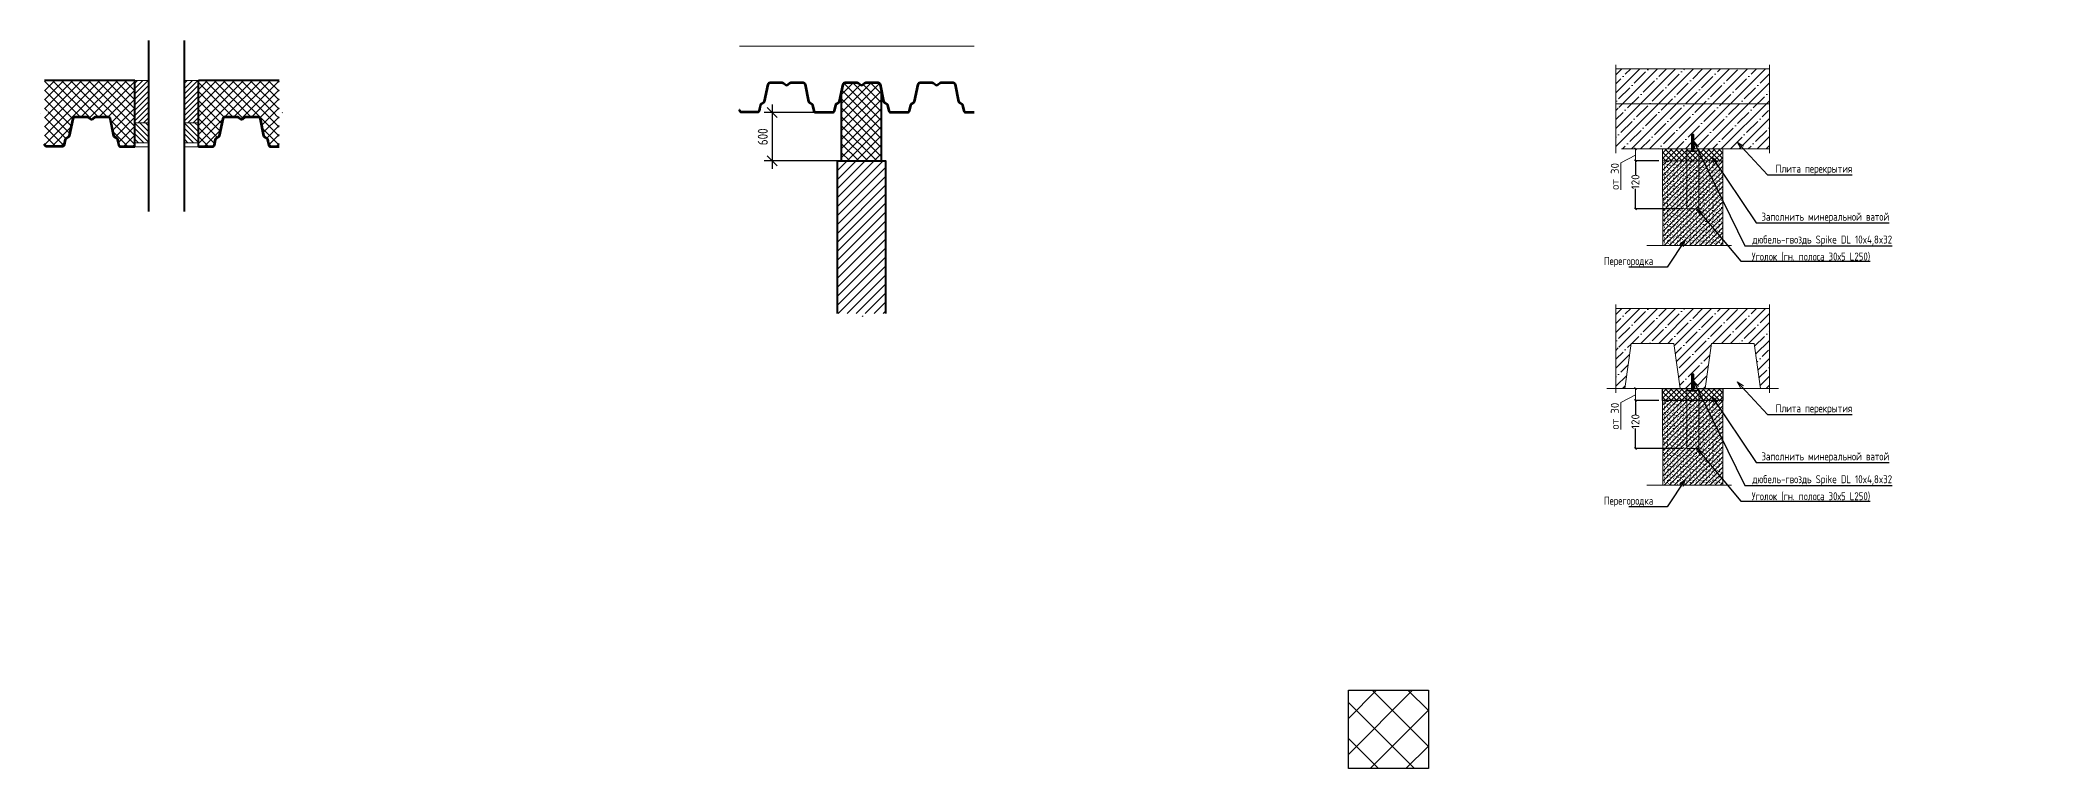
# Model space of a CAD drawing. Header units: millimetres. Extents: x -3689 to 3021565, y -698052 to -604547.
# Drawn here: x 2690923 to 2695966, y -658619 to -656799 of the extents above; entities that cross this region are included whole.
import ezdxf

# ---------------------------------------------------------------- set-up
doc = ezdxf.new("R2010")
doc.units = ezdxf.units.MM
doc.set_wipeout_variables(frame=1)
doc.header["$PDMODE"] = 35
doc.linetypes.add('Wipeout_Contour', pattern=[1000, 0, -1000])
doc.layers.get('0').update_dxf_attribs({"lineweight": 0})
doc.layers.get('Defpoints').update_dxf_attribs({"color": 4})
for name, color, linetype in [('_1-1_ Внутренние стены', 7, 'Continuous'), ('_1-1_ наружные стены - цоколь', 7, 'Continuous'), ('_2_ покрытия полов _ чистый пол.отделка', 7, 'Continuous'), ('_4-0_ Размеры Р', 7, 'Continuous'), ('_4-1_ Выноски на планах АР Р', 7, 'Continuous'), ('Штриховка', 54, 'Continuous')]:
    doc.layers.add(name, color=color, linetype=linetype)
doc.layers.add('ВК-текст К1', color=7, linetype='Continuous', lineweight=25)
doc.styles.add('ГОСТ 2.304', font='CS_Gost2304.shx')
doc.styles.add('стиль1', font='isocpeur.ttf')
doc.linetypes.add('линия разрыва короткая', pattern='A,0,[1,РЎРЎРў СЃРѕ СЃС‚РѕР»РѕРІРѕР№ PDF 10.10.20231.Shx,S=7.936508,R=0,X=0,Y=0],-1000,0', length=1000)
doc.dimstyles.new('СГЕНЕРИР_СТИЛЬ__20', dxfattribs={"dimtxt": 20, "dimasz": 4.75, "dimexe": 0.18, "dimexo": 10, "dimgap": 0.09, "dimtad": 1, "dimdec": 0, "dimzin": 0, "dimdsep": 46, "dimtxsty": 'стиль1', "dimblk": 'ARROWHEAD_6', "dimblk1": 'ARROWHEAD_6', "dimblk2": 'ARROWHEAD_6', "dimcen": 0.09, "dimclrd": 7, "dimclre": 7, "dimclrt": 7, "dimazin": 0, "dimtfac": 1, "dimtdec": 4, "dimtmove": 0, "dimatfit": 3, "dimfxl": 1, "dimtolj": 1, "dimtzin": 0, "dimarcsym": 0})
doc.dimstyles.new('СГЕНЕРИР_СТИЛЬ__21', dxfattribs={"dimtxt": 0.18, "dimasz": 18.24, "dimexe": 0.18, "dimexo": 0.0625, "dimgap": 0.09, "dimtad": 0, "dimtih": 1, "dimtoh": 1, "dimdec": 4, "dimzin": 0, "dimdsep": 46, "dimtxsty": 'стиль1', "dimcen": 0.09, "dimadec": 0, "dimazin": 0, "dimtfac": 1, "dimtdec": 4, "dimtmove": 0, "dimatfit": 3, "dimldrblk": 'ARROWHEAD_3', "dimfxl": 1, "dimtolj": 1, "dimtzin": 0, "dimarcsym": 0})
doc.dimstyles.new('СПДС', dxfattribs={"dimscale": 100, "dimtxt": 2.5, "dimasz": 2.5, "dimexe": 2, "dimexo": 0.625, "dimgap": 1, "dimtad": 1, "dimdec": 0, "dimtxsty": 'ГОСТ 2.304', "dimblk": 'OBLIQUE', "dimblk1": 'OBLIQUE', "dimblk2": 'OBLIQUE', "dimcen": 2.5, "dimdle": 2, "dimadec": 0, "dimazin": 2, "dimtfac": 0.75, "dimtdec": 4, "dimtmove": 1, "dimatfit": 3, "dimfxl": 1, "dimtfill": 1, "dimtolj": 1, "dimarcsym": 1})

# ---------------------------------------------------------------- blocks, each defined once
blk = doc.blocks.new('ARROWHEAD_6')
at = {"color": 0, "linetype": 'Continuous', "lineweight": 0}
for p, q in [((0, 0), (-1, 0)), ((-0.5, -0.5), (0.5, 0.5))]:
    blk.add_line(p, q, dxfattribs=at)
blk = doc.blocks.new('*D489')
at = {"layer": '_4-0_ Размеры Р', "color": 7, "linetype": 'Continuous', "lineweight": -2, "transparency": 16777216}
for p, q in [((2694968.8, -657099.8), (2694910.1, -657099.8)), ((2694910.3, -657104.6), (2694910.3, -657135.1)), ((2694910.3, -657215.1), (2694910.3, -657169.3)), ((2695028.8, -657219.8), (2694910.1, -657219.8))]:
    blk.add_line(p, q, dxfattribs=at)
at = {"layer": 'Defpoints', "color": 0, "linetype": 'Continuous', "transparency": 16777216}
for p in [(2694910.3, -657099.8), (2694978.8, -657099.8), (2695038.8, -657219.8)]:
    blk.add_point(p, dxfattribs=at)
at = {"layer": '_4-0_ Размеры Р', "color": 7, "linetype": 'Continuous', "lineweight": -2, "transparency": 16777216, "xscale": 4.750000000000001, "yscale": 4.750000000000001, "zscale": 4.750000000000001}
for p, rotation in [((2694910.3, -657099.8), 90), ((2694910.3, -657219.8), 270)]:
    blk.add_blockref('ARROWHEAD_6', p, dxfattribs=dict(at, rotation=rotation))
at = {"layer": '_4-0_ Размеры Р', "color": 7, "linetype": 'Continuous', "lineweight": 0, "transparency": 16777216, "insert": (2694910.3, -657152.2), "char_height": 20, "attachment_point": 5, "rotation": 90, "style": 'стиль1'}
blk.add_mtext('\\A1;120', dxfattribs=at)
blk = doc.blocks.new('ARROWHEAD_3')
at = {"color": 0, "linetype": 'Continuous', "lineweight": 0}
blk.add_line((0, 0), (-1, 0), dxfattribs=at)
at = {"color": 0, "linetype": 'Continuous', "lineweight": 0, "flags": 128}
blk.add_lwpolyline([(-1, 0.2679), (0, 0), (-1, -0.2679)], dxfattribs=at)
blk = doc.blocks.new('*D510')
at = {"layer": '_4-0_ Размеры Р', "color": 7, "linetype": 'Continuous', "lineweight": -2, "transparency": 16777216}
for p, q in [((2694968.8, -657698.8), (2694910.1, -657698.8)), ((2694910.3, -657703.6), (2694910.3, -657734)), ((2694910.3, -657814.1), (2694910.3, -657768.2)), ((2695028.8, -657818.8), (2694910.1, -657818.8))]:
    blk.add_line(p, q, dxfattribs=at)
at = {"layer": 'Defpoints', "color": 0, "linetype": 'Continuous', "transparency": 16777216}
for p in [(2694910.3, -657698.8), (2694978.8, -657698.8), (2695038.8, -657818.8)]:
    blk.add_point(p, dxfattribs=at)
at = {"layer": '_4-0_ Размеры Р', "color": 7, "linetype": 'Continuous', "lineweight": -2, "transparency": 16777216, "xscale": 4.750000000000001, "yscale": 4.750000000000001, "zscale": 4.750000000000001}
for p, rotation in [((2694910.3, -657698.8), 90), ((2694910.3, -657818.8), 270)]:
    blk.add_blockref('ARROWHEAD_6', p, dxfattribs=dict(at, rotation=rotation))
at = {"layer": '_4-0_ Размеры Р', "color": 7, "linetype": 'Continuous', "lineweight": 0, "transparency": 16777216, "insert": (2694910.3, -657751.1), "char_height": 20, "attachment_point": 5, "rotation": 90, "style": 'стиль1'}
blk.add_mtext('\\A1;120', dxfattribs=at)
blk = doc.blocks.new('_Oblique')
at = {"color": 0, "linetype": 'ByBlock', "lineweight": -2}
blk.add_line((-0.5, -0.5), (0.5, 0.5), dxfattribs=at)
blk = doc.blocks.new('*D511')
at = {"color": 0, "lineweight": -2, "ltscale": 10, "transparency": 16777216}
for p, q in [((2692875.9, -656979.2), (2692732.2, -656979.2)), ((2692752.2, -656959.2), (2692752.2, -657120)), ((2692919.6, -657100), (2692732.2, -657100))]:
    blk.add_line(p, q, dxfattribs=at)
at = {"layer": 'Defpoints', "color": 0, "ltscale": 10, "transparency": 16777216}
for p in [(2692882.1, -656979.2), (2692752.2, -657100), (2692925.9, -657100)]:
    blk.add_point(p, dxfattribs=at)
at = {"color": 0, "lineweight": -2, "ltscale": 10, "transparency": 16777216, "xscale": 25, "yscale": 25, "zscale": 25}
for p, rotation in [((2692752.2, -656979.2), 90), ((2692752.2, -657100), 270)]:
    blk.add_blockref('_Oblique', p, dxfattribs=dict(at, rotation=rotation))
at = {"color": 0, "ltscale": 10, "transparency": 16777216, "insert": (2692728.9, -657039.6), "char_height": 25, "attachment_point": 5, "rotation": 90, "style": 'ГОСТ 2.304', "bg_fill": 3, "box_fill_scale": 1.1, "bg_fill_color": 256, "bg_fill_true_color": 13158600, "bg_fill_transparency": 0}
blk.add_mtext('\\A1;600', dxfattribs=at)
blk = doc.blocks.new('*U672')
at = {"ltscale": 5}
h = blk.add_hatch(dxfattribs=at)
h.set_pattern_fill('ANSI37', color=256, scale=2)
h.set_pattern_definition([(45, (-80.378, 0), (-4.49013, 4.49013), []), (135, (-80.378, 0), (-4.49013, -4.49013), [])])
h.paths.add_polyline_path([(0, 0), (0, 20), (19.62, 20), (19.62, 0)])
blk.add_lwpolyline([(0, 0), (0, 20), (19.62, 20), (19.62, 0)], close=True, dxfattribs=at)

msp = doc.modelspace()

# ---------------------------------------------------------------- hatches: boundary and pattern name
at = {"ltscale": 75}
h = msp.add_hatch(dxfattribs=at)
h.set_pattern_fill('ANSI35', color=256, scale=5)
edge = h.paths.add_edge_path()
edge.add_line((2695245.5039, -656869.8498), (2694861.3761, -656869.8498))
edge.add_line((2694861.3761, -656869.8498), (2694861.3761, -656964.8498))
edge.add_line((2694861.3761, -656964.8498), (2694871.3761, -656967.3498))
edge.add_line((2694871.3761, -656967.3498), (2694861.3761, -656969.8498))
edge.add_line((2694861.3761, -656969.8498), (2694861.3761, -657069.8498))
edge.add_line((2694861.3761, -657069.8498), (2694884.1966, -657069.8498))
edge.add_line((2694884.1966, -657069.8498), (2694899.6973, -657069.8498))
edge.add_line((2694899.6973, -657069.8498), (2695006.482, -657069.8498))
edge.add_line((2695006.482, -657069.8498), (2695021.9826, -657069.8498))
edge.add_line((2695021.9826, -657069.8498), (2695050.9143, -657069.8498))
edge.add_line((2695050.9143, -657069.8498), (2695050.9143, -657054.5514))
edge.add_arc((2695059.9817, -657051.8714), 9.4552, 163.5339525, 196.4660475, ccw=False)
edge.add_line((2695050.9143, -657049.1914), (2695050.9143, -657034.8498))
edge.add_line((2695050.9143, -657034.8498), (2695053.8143, -657031.9498))
edge.add_line((2695053.8143, -657031.9498), (2695056.7143, -657034.8498))
edge.add_line((2695056.7143, -657034.8498), (2695056.7143, -657069.8498))
edge.add_line((2695056.7143, -657069.8498), (2695084.8974, -657069.8498))
edge.add_line((2695084.8974, -657069.8498), (2695100.3981, -657069.8498))
edge.add_line((2695100.3981, -657069.8498), (2695207.1827, -657069.8498))
edge.add_line((2695207.1827, -657069.8498), (2695222.6834, -657069.8498))
edge.add_line((2695222.6834, -657069.8498), (2695245.5039, -657069.8498))
edge.add_line((2695245.5039, -657069.8498), (2695245.5039, -656974.8498))
edge.add_line((2695245.5039, -656974.8498), (2695235.5039, -656972.3498))
edge.add_line((2695235.5039, -656972.3498), (2695245.5039, -656969.8498))
edge.add_line((2695245.5039, -656969.8498), (2695245.5039, -656869.8498))
h = msp.add_hatch(dxfattribs=at)
h.set_pattern_fill('ANSI37', color=256, scale=5)
h.set_pattern_definition([(45, (-650.827, -85.606), (-11.22532015, 11.22532015), []), (135, (-650.827, -85.606), (-11.22532015, -11.22532015), [])])
edge = h.paths.add_edge_path()
edge.add_line((2691317.8981, -656898.6833), (2691317.8981, -657064.0102))
edge.add_line((2691317.8981, -657064.0102), (2691352.556, -657064.0102))
edge.add_arc((2691352.556, -657059.1102), 4.9, 270, 348.2531161)
edge.add_line((2691357.3534, -657060.1078), (2691360.3645, -657046.1185))
edge.add_arc((2691364.966, -657047.0753), 4.7, 122.8042004, 168.2531736, ccw=False)
edge.add_line((2691362.4197, -657043.1249), (2691368.3319, -657039.4376))
edge.add_arc((2691366.219, -657036.1596), 3.9, 302.8042055, 348.2531658)
edge.add_line((2691370.0373, -657036.9536), (2691378.9987, -656994.3498))
edge.add_arc((2691384.5793, -656995.5102), 5.7, 90.0000654, 168.2531848, ccw=False)
edge.add_line((2691384.5793, -656989.8102), (2691415.2393, -656989.8102))
edge.add_arc((2691415.2394, -656994.5102), 4.7, 51.488377, 90.0000654, ccw=False)
edge.add_line((2691418.1659, -656990.8325), (2691423.452, -656995.1401))
edge.add_arc((2691425.9426, -656992.0102), 4, 231.4883907, 309.8414716)
edge.add_line((2691428.5053, -656995.0815), (2691433.6348, -656990.9014))
edge.add_arc((2691436.6459, -656994.5102), 4.7, 90.0000019, 129.8414694, ccw=False)
edge.add_line((2691436.6459, -656989.8102), (2691467.306, -656989.8102))
edge.add_arc((2691467.306, -656995.5102), 5.7, 12.0107628, 90.0000019, ccw=False)
edge.add_line((2691472.8812, -656994.324), (2691481.8517, -657036.9711))
edge.add_arc((2691485.6663, -657036.1596), 3.9, 192.010161, 238.9033898)
edge.add_line((2691483.652, -657039.4991), (2691489.3467, -657043.0507))
edge.add_arc((2691486.9192, -657047.0753), 4.7, 12.5477416, 58.9033694, ccw=False)
edge.add_line((2691491.507, -657046.0542), (2691494.5463, -657060.1747))
edge.add_arc((2691499.3293, -657059.1102), 4.9, 192.5476789, 270)
edge.add_line((2691499.3293, -657064.0102), (2691519.6926, -657064.0102))
edge.add_line((2691519.6926, -657064.0102), (2691519.6926, -656986.7467))
edge.add_line((2691519.6926, -656986.7467), (2691509.6926, -656984.2467))
edge.add_line((2691509.6926, -656984.2467), (2691529.6926, -656979.2467))
edge.add_line((2691529.6926, -656979.2467), (2691519.6926, -656976.7467))
edge.add_line((2691519.6926, -656976.7467), (2691519.6926, -656898.6833))
edge.add_line((2691519.6926, -656898.6833), (2691317.8981, -656898.6833))
edge = h.paths.add_edge_path()
edge.add_line((2691158.9872, -657064.0102), (2691158.9872, -656898.6833))
edge.add_line((2691158.9872, -656898.6833), (2690932.945, -656898.6833))
edge.add_line((2690932.945, -656898.6833), (2690932.945, -656973.2467))
edge.add_line((2690932.945, -656973.2467), (2690942.945, -656975.7467))
edge.add_line((2690942.945, -656975.7467), (2690922.945, -656980.7467))
edge.add_line((2690922.945, -656980.7467), (2690932.945, -656983.2467))
edge.add_line((2690932.945, -656983.2467), (2690932.945, -657057.8102))
edge.add_line((2690932.945, -657057.8102), (2690933.7622, -657057.8102))
edge.add_line((2690933.7622, -657057.8102), (2690934.032, -657059.1078))
edge.add_arc((2690938.8294, -657058.1102), 4.9, 191.7468739, 270)
edge.add_line((2690938.8294, -657063.0102), (2690977.7639, -657063.0102))
edge.add_arc((2690977.7639, -657058.1102), 4.9, 270, 348.2531161)
edge.add_line((2690982.5613, -657059.1078), (2690985.3645, -657046.1185))
edge.add_arc((2690989.9661, -657047.0753), 4.7, 122.8041082, 168.2530462, ccw=False)
edge.add_line((2690987.4197, -657043.1248), (2690993.3319, -657039.4376))
edge.add_arc((2690991.219, -657036.1596), 3.9, 302.8042057, 348.2531688)
edge.add_line((2690995.0373, -657036.9536), (2691003.9987, -656994.3497))
edge.add_line((2691003.9987, -656994.3497), (2691004.7819, -656994.5126))
edge.add_arc((2691009.5793, -656995.5102), 4.9, 89.9999981, 168.253116, ccw=False)
edge.add_line((2691009.5793, -656990.6102), (2691040.2393, -656990.6102))
edge.add_arc((2691040.2393, -656994.6102), 4, 51.4883087, 89.9999981, ccw=False)
edge.add_line((2691042.73, -656991.4802), (2691048.0161, -656995.7878))
edge.add_arc((2691050.9426, -656992.1102), 4.7, 231.4883157, 309.8414091)
edge.add_line((2691053.9538, -656995.7189), (2691059.0833, -656991.5389))
edge.add_line((2691059.0833, -656991.5389), (2691058.6348, -656990.9014))
edge.add_arc((2691061.6459, -656994.5102), 4.7, 89.9999346, 129.8413903, ccw=False)
edge.add_line((2691061.6459, -656989.8102), (2691092.306, -656989.8102))
edge.add_arc((2691092.306, -656995.5102), 5.7, 12.0101923, 89.9999346, ccw=False)
edge.add_line((2691097.8812, -656994.3241), (2691106.8517, -657036.9711))
edge.add_arc((2691110.6663, -657036.1596), 3.9, 192.0101763, 238.9033747)
edge.add_line((2691108.652, -657039.4991), (2691114.3467, -657043.0507))
edge.add_arc((2691111.9192, -657047.0753), 4.7, 12.54773, 58.9033819, ccw=False)
edge.add_line((2691116.507, -657046.0542), (2691119.5463, -657060.1747))
edge.add_arc((2691124.3293, -657059.1102), 4.9, 192.5476849, 270)
edge.add_line((2691124.3293, -657064.0102), (2691158.9872, -657064.0102))
h = msp.add_hatch(dxfattribs=at)
h.set_pattern_fill('ANSI31', color=256, scale=3)
h.set_pattern_definition([(45, (-650.8275, -85.606), (-6.73519209, 6.73519209), [])])
h.paths.add_polyline_path([(2691193.9872, -656898.6833), (2691158.9872, -656898.6833), (2691158.9872, -657004.8102), (2691193.9872, -657004.8102)])
h = msp.add_hatch(dxfattribs=at)
h.set_pattern_fill('ANSI31', color=256, scale=3)
h.set_pattern_definition([(45, (-526.917, -85.606), (-6.73519209, 6.73519209), [])])
h.paths.add_polyline_path([(2691317.8981, -656898.6833), (2691282.8981, -656898.6833), (2691282.8981, -657004.8102), (2691317.8981, -657004.8102)])
h = msp.add_hatch(dxfattribs=at)
h.set_pattern_fill('ANSI37', color=256, scale=5)
edge = h.paths.add_edge_path()
edge.add_line((2692925.8968, -656927.1589), (2692925.8968, -657099.9784))
edge.add_line((2692925.8968, -657099.9784), (2693025.8968, -657099.9784))
edge.add_line((2693025.8968, -657099.9784), (2693025.8968, -656927.1589))
edge.add_line((2693025.8968, -656927.1589), (2693022.0529, -656908.8842))
edge.add_arc((2693017.2602, -656909.9038), 4.9, 12.0108118, 90.0000019)
edge.add_line((2693017.2602, -656905.0039), (2692986.6001, -656905.0039))
edge.add_arc((2692986.6001, -656909.0038), 4, 90.0000019, 129.8414597)
edge.add_line((2692984.0375, -656905.9326), (2692978.908, -656910.1126))
edge.add_arc((2692975.8968, -656906.5039), 4.7, 231.4883962, 309.8414664, ccw=False)
edge.add_line((2692972.9703, -656910.1815), (2692967.6842, -656905.8739))
edge.add_arc((2692965.1935, -656909.0039), 4, 51.48838, 90.000505)
edge.add_line((2692965.1935, -656905.0039), (2692934.5335, -656905.0039))
edge.add_arc((2692934.5335, -656909.9039), 4.9, 90.0000654, 168.2531823)
edge.add_line((2692929.7361, -656908.9063), (2692925.8968, -656927.1589))
h = msp.add_hatch(dxfattribs=at)
h.set_pattern_fill('ANSI31', color=256, scale=3, angle=90)
h.set_pattern_definition([(135, (-650.8275, -85.606), (-6.73519209, -6.73519209), [])])
h.paths.add_polyline_path([(2691193.9872, -657004.8102), (2691158.9872, -657004.8102), (2691158.9872, -657054.8102), (2691193.9872, -657054.8102)])
h = msp.add_hatch(dxfattribs=at)
h.set_pattern_fill('ANSI31', color=256, scale=3, angle=90)
h.set_pattern_definition([(135, (-526.917, -85.606), (-6.73519209, -6.73519209), [])])
h.paths.add_polyline_path([(2691317.8981, -657004.8102), (2691282.8981, -657004.8102), (2691282.8981, -657054.8102), (2691317.8981, -657054.8102)])
at = {"linetype": 'Continuous', "lineweight": 0}
for points in [[(2695050.9143, -657074.8498), (2695050.9143, -657034.8498), (2695053.8143, -657031.9498), (2695056.7143, -657034.8498), (2695056.7143, -657074.8498)], [(2695050.9143, -657673.8115), (2695050.9143, -657633.8115), (2695053.8143, -657630.9115), (2695056.7143, -657633.8115), (2695056.7143, -657673.8115)]]:
    msp.add_hatch(color=255, dxfattribs=at).paths.add_polyline_path(points)
at = {"ltscale": 75}
h = msp.add_hatch(dxfattribs=at)
h.set_pattern_fill('ANSI31', color=256, scale=5)
h.paths.add_polyline_path([(2693035.8968, -657099.9784), (2692915.8968, -657099.9784), (2692915.8968, -657481.1782), (2692970.8968, -657481.1782), (2692973.3968, -657471.1782), (2692978.3968, -657491.1782), (2692980.8968, -657481.1782), (2693035.8968, -657481.1782)])
h = msp.add_hatch(dxfattribs=at)
h.set_pattern_fill('ANSI35', color=256, scale=5)
h.set_pattern_definition([(45, (0, -598.962), (-22.4506403, 22.4506403), []), (45, (22.45, -598.962), (-22.4506403, 22.4506403), [39.6875, -7.9375, 0, -7.9375])])
h.paths.add_polyline_path([(2695245.5039, -657468.8115), (2694861.3761, -657468.8115), (2694861.3761, -657563.8115), (2694871.3761, -657566.3115), (2694861.3761, -657568.8115), (2694861.3761, -657668.8115), (2694884.1966, -657668.8115), (2694899.6973, -657555.8115), (2695006.482, -657555.8115), (2695021.9826, -657668.8115), (2695050.9143, -657668.8115), (2695050.9143, -657653.5131, -0.144690592), (2695050.9143, -657648.1531), (2695050.9143, -657633.8115), (2695053.8143, -657630.9115), (2695056.7143, -657633.8115), (2695056.7143, -657668.8115), (2695084.8974, -657668.8115), (2695100.3981, -657555.8115), (2695207.1827, -657555.8115), (2695222.6834, -657668.8115), (2695245.5039, -657668.8115), (2695245.5039, -657573.8115), (2695235.5039, -657571.3115), (2695245.5039, -657568.8115)])
at = {"layer": '_1-1_ Внутренние стены', "linetype": 'Continuous', "lineweight": 0}
h = msp.add_hatch(dxfattribs=at)
h.set_pattern_fill('ГАЗОБЕТОН_0004', style=0, pattern_type=2)
h.set_pattern_definition([(45, (2695077.883, -660969.85), (-6.36396, 6.36396), []), (90, (2695071.519, -660963.486), (-8.1, 0), [0, -5.4, 0, -8.1]), (155, (2695077.883, -660957.122), (3.423208, 7.341093), [0, -3.96, 0, -6.84])])
h.paths.add_polyline_path([(2695128.8143, -657311.0552), (2695128.8143, -657099.8497), (2694978.8143, -657099.8497), (2694978.8143, -657311.0552)])
h = msp.add_hatch(dxfattribs=at)
h.set_pattern_fill('ГАЗОБЕТОН_0004', style=0, pattern_type=2)
h.set_pattern_definition([(45, (2695077.883, -661568.811), (-6.36396, 6.36396), []), (90, (2695071.519, -661562.4475), (-8.1, 0), [0, -5.4, 0, -8.1]), (155, (2695077.883, -661556.0835), (3.423208, 7.341093), [0, -3.96, 0, -6.84])])
h.paths.add_polyline_path([(2695128.8143, -657910.0169), (2695128.8143, -657698.8114), (2694978.8143, -657698.8114), (2694978.8143, -657910.0169)])
at = {"layer": 'ВК-текст К1'}
h = msp.add_hatch(dxfattribs=at)
h.set_pattern_fill('ANSI37', color=256, scale=3)
h.set_pattern_definition([(45, (1e-06, 598.962), (-6.73519209, 6.73519209), []), (135, (1e-06, 598.962), (-6.73519209, -6.73519209), [])])
h.paths.add_polyline_path([(2694978.3035, -657069.8498), (2695128.8143, -657069.8498), (2695128.8143, -657099.8497), (2694978.3035, -657099.8497)])
h = msp.add_hatch(dxfattribs=at)
h.set_pattern_fill('ANSI37', color=256, scale=3)
h.paths.add_polyline_path([(2694978.3035, -657668.8115), (2695128.8143, -657668.8115), (2695128.8143, -657698.8114), (2694978.3035, -657698.8114)])

# ---------------------------------------------------------------- linework, layer by layer
at = {"lineweight": 40, "ltscale": 75}
for p, q in [((2691193.9872, -657226.7188), (2691193.9872, -656798.6233)), ((2691282.8981, -657226.7188), (2691282.8981, -656798.6233)), ((2691158.9872, -656898.6833), (2690932.945, -656898.6833)), ((2691158.9872, -657064.8102), (2691158.9872, -656898.6833)), ((2691519.6926, -656898.6833), (2691317.8981, -656898.6833)), ((2691317.8981, -657064.8102), (2691317.8981, -656898.6833))]:
    msp.add_line(p, q, dxfattribs=at)
at = {"ltscale": 75}
for p, q in [((2693257.1468, -656813.077), (2692670.3992, -656813.077)), ((2691158.9872, -656898.6833), (2691193.9872, -656898.6833)), ((2691282.8981, -656898.6833), (2691317.8981, -656898.6833)), ((2691158.9872, -657004.8102), (2691193.9872, -657004.8102)), ((2691282.8981, -657004.8102), (2691317.8981, -657004.8102)), ((2691158.9872, -657054.8102), (2691193.9872, -657054.8102)), ((2691158.9872, -657064.8102), (2691193.9872, -657064.8102)), ((2691282.8981, -657054.8102), (2691317.8981, -657054.8102)), ((2691282.8981, -657064.8102), (2691317.8981, -657064.8102))]:
    msp.add_line(p, q, dxfattribs=at)
at = {"color": 7, "linetype": 'линия разрыва короткая', "lineweight": 0, "ltscale": 0.1}
for p, q in [((2694861.3761, -656859.5675), (2694861.3761, -657080.132)), ((2695245.5039, -656859.5676), (2695245.5039, -657080.132)), ((2695150.622, -657311.0552), (2694939.2035, -657311.0552)), ((2694861.3761, -657458.5292), (2694861.3761, -657679.0937)), ((2695245.5039, -657458.5293), (2695245.5039, -657679.0937)), ((2695150.622, -657910.0169), (2694939.2035, -657910.0169))]:
    msp.add_line(p, q, dxfattribs=at)
at = {"linetype": 'Continuous', "lineweight": 60, "ltscale": 75}
for p, q in [((2692741.4529, -656908.7434), (2692732.4915, -656951.3473)), ((2692742.2361, -656908.9063), (2692733.2748, -656951.5101)), ((2692777.6935, -656904.2039), (2692747.0335, -656904.2039)), ((2692777.6935, -656905.0039), (2692747.0335, -656905.0039)), ((2692780.2562, -656905.9326), (2692785.3857, -656910.1126)), ((2692780.7047, -656905.2951), (2692785.8342, -656909.4751)), ((2692796.089, -656905.2951), (2692790.9595, -656909.4751)), ((2692796.5375, -656905.9326), (2692791.408, -656910.1126)), ((2692799.1001, -656904.2039), (2692829.7602, -656904.2039)), ((2692799.1001, -656905.0039), (2692829.7602, -656905.0039)), ((2692834.5576, -656908.9063), (2692843.5189, -656951.5101)), ((2692835.3408, -656908.7435), (2692844.3022, -656951.3473)), ((2692928.9529, -656908.7435), (2692919.9915, -656951.3473)), ((2692929.7361, -656908.9063), (2692920.7748, -656951.5101)), ((2692965.1935, -656904.2039), (2692934.5335, -656904.2039)), ((2692965.1935, -656905.0039), (2692934.5335, -656905.0039)), ((2692967.7562, -656905.9326), (2692972.8857, -656910.1126)), ((2692968.2047, -656905.2951), (2692973.3342, -656909.4751)), ((2692983.589, -656905.2951), (2692978.4595, -656909.4751)), ((2692984.0375, -656905.9326), (2692978.908, -656910.1126)), ((2692986.6001, -656904.2039), (2693017.2602, -656904.2039)), ((2692986.6001, -656905.0039), (2693017.2602, -656905.0039)), ((2693022.0576, -656908.9063), (2693031.0189, -656951.5101)), ((2693022.8408, -656908.7435), (2693031.8022, -656951.3473)), ((2693116.4529, -656908.7435), (2693107.4915, -656951.3473)), ((2693117.2361, -656908.9063), (2693108.2748, -656951.5101)), ((2693152.6935, -656904.2039), (2693122.0335, -656904.2039)), ((2693152.6935, -656905.0039), (2693122.0335, -656905.0039)), ((2693155.2562, -656905.9326), (2693160.3857, -656910.1126)), ((2693155.7047, -656905.2951), (2693160.8342, -656909.4751)), ((2693171.089, -656905.2951), (2693165.9595, -656909.4751)), ((2693171.5375, -656905.9326), (2693166.408, -656910.1126)), ((2693174.1001, -656904.2039), (2693204.7602, -656904.2039)), ((2693174.1001, -656905.0039), (2693204.7602, -656905.0039)), ((2693209.5576, -656908.9063), (2693218.5189, -656951.5101)), ((2693210.3408, -656908.7435), (2693219.3022, -656951.3473)), ((2692670.3992, -656972.2039), (2692670.7029, -656973.6643)), ((2692671.2164, -656972.2039), (2692670.3992, -656972.2039)), ((2692671.2164, -656972.2039), (2692671.4862, -656973.5014)), ((2692715.2181, -656977.4039), (2692676.2836, -656977.4039)), ((2692715.2181, -656978.2039), (2692676.2836, -656978.2039)), ((2692722.8187, -656960.5121), (2692720.0155, -656973.5014)), ((2692723.6019, -656960.675), (2692720.7988, -656973.6643)), ((2692724.9928, -656957.4444), (2692730.6875, -656953.8928)), ((2692725.406, -656958.1295), (2692731.1007, -656954.5779)), ((2692851.3877, -656958.1295), (2692845.693, -656954.5779)), ((2692851.8009, -656957.4444), (2692846.1062, -656953.8928)), ((2692856.2029, -656974.6643), (2692853.1918, -656960.675)), ((2692856.9861, -656974.5014), (2692853.975, -656960.5121)), ((2692861.7835, -656978.4039), (2692902.5102, -656978.4039)), ((2692861.7835, -656979.2039), (2692902.5102, -656979.2039)), ((2692907.3076, -656974.5014), (2692910.3187, -656960.5121)), ((2692908.0908, -656974.6643), (2692911.1019, -656960.675)), ((2692912.4928, -656957.4444), (2692918.1875, -656953.8928)), ((2692912.906, -656958.1295), (2692918.6007, -656954.5779)), ((2693038.8877, -656958.1295), (2693033.193, -656954.5779)), ((2693039.3009, -656957.4444), (2693033.6062, -656953.8928)), ((2693043.7029, -656974.6643), (2693040.6918, -656960.675)), ((2693044.4861, -656974.5014), (2693041.475, -656960.5121)), ((2693049.2835, -656978.4039), (2693090.0102, -656978.4039)), ((2693049.2835, -656979.2039), (2693090.0102, -656979.2039)), ((2693094.8076, -656974.5014), (2693097.8187, -656960.5121)), ((2693095.5908, -656974.6643), (2693098.6019, -656960.675)), ((2693099.9928, -656957.4444), (2693105.6875, -656953.8928)), ((2693100.406, -656958.1295), (2693106.1007, -656954.5779)), ((2693226.3877, -656958.1295), (2693220.693, -656954.5779)), ((2693226.8009, -656957.4444), (2693221.1062, -656953.8928)), ((2693231.2029, -656974.6643), (2693228.1918, -656960.675)), ((2693231.9861, -656974.5014), (2693228.975, -656960.5121)), ((2693236.7835, -656978.4039), (2693257.1468, -656978.4039)), ((2693236.7835, -656979.2039), (2693257.1468, -656979.2039)), ((2691003.9987, -656994.3497), (2690995.0373, -657036.9536)), ((2691004.7819, -656994.5126), (2690995.8206, -657037.1164)), ((2691040.2393, -656989.8102), (2691009.5793, -656989.8102)), ((2691040.2393, -656990.6102), (2691009.5793, -656990.6102)), ((2691042.802, -656991.5389), (2691047.9315, -656995.7189)), ((2691043.2505, -656990.9014), (2691048.38, -656995.0815)), ((2691058.6348, -656990.9014), (2691053.5053, -656995.0815)), ((2691059.0833, -656991.5389), (2691053.9538, -656995.7189)), ((2691061.6459, -656989.8102), (2691092.306, -656989.8102)), ((2691061.6459, -656990.6102), (2691092.306, -656990.6102)), ((2691097.1034, -656994.5126), (2691106.0647, -657037.1164)), ((2691097.8866, -656994.3498), (2691106.848, -657036.9536)), ((2691378.9987, -656994.3498), (2691370.0373, -657036.9536)), ((2691379.7819, -656994.5126), (2691370.8206, -657037.1164)), ((2691415.2393, -656989.8102), (2691384.5793, -656989.8102)), ((2691415.2393, -656990.6102), (2691384.5793, -656990.6102)), ((2691417.802, -656991.5389), (2691422.9315, -656995.7189)), ((2691418.2505, -656990.9014), (2691423.38, -656995.0815)), ((2691433.6348, -656990.9014), (2691428.5053, -656995.0815)), ((2691434.0833, -656991.5389), (2691428.9538, -656995.7189)), ((2691436.6459, -656989.8102), (2691467.306, -656989.8102)), ((2691436.6459, -656990.6102), (2691467.306, -656990.6102)), ((2691472.1034, -656994.5126), (2691481.0647, -657037.1164)), ((2691472.8866, -656994.3498), (2691481.848, -657036.9536)), ((2690932.945, -657057.8102), (2690933.2487, -657059.2706)), ((2690933.7622, -657057.8102), (2690932.945, -657057.8102)), ((2690933.7622, -657057.8102), (2690934.032, -657059.1078)), ((2690977.7639, -657063.0102), (2690938.8294, -657063.0102)), ((2690977.7639, -657063.8102), (2690938.8294, -657063.8102)), ((2690985.3645, -657046.1185), (2690982.5613, -657059.1078)), ((2690986.1477, -657046.2813), (2690983.3446, -657059.2706)), ((2690987.5386, -657043.0507), (2690993.2333, -657039.4991)), ((2690987.9518, -657043.7358), (2690993.6465, -657040.1842)), ((2691113.9335, -657043.7358), (2691108.2388, -657040.1842)), ((2691114.3467, -657043.0507), (2691108.652, -657039.4991)), ((2691118.7487, -657060.2706), (2691115.7376, -657046.2813)), ((2691119.5319, -657060.1078), (2691116.5208, -657046.1185)), ((2691124.3293, -657064.0102), (2691158.9872, -657064.0102)), ((2691124.3293, -657064.8102), (2691158.9872, -657064.8102)), ((2691317.8981, -657064.0102), (2691352.556, -657064.0102)), ((2691317.8981, -657064.8102), (2691352.556, -657064.8102)), ((2691357.3534, -657060.1078), (2691360.3645, -657046.1185)), ((2691358.1366, -657060.2706), (2691361.1477, -657046.2813)), ((2691362.5386, -657043.0507), (2691368.2333, -657039.4991)), ((2691362.9518, -657043.7358), (2691368.6465, -657040.1842)), ((2691488.9335, -657043.7358), (2691483.2388, -657040.1842)), ((2691489.3467, -657043.0507), (2691483.652, -657039.4991)), ((2691493.7487, -657060.2706), (2691490.7376, -657046.2813)), ((2691494.5319, -657060.1078), (2691491.5208, -657046.1185)), ((2691499.3293, -657064.0102), (2691519.6926, -657064.0102)), ((2691499.3293, -657064.8102), (2691519.6926, -657064.8102))]:
    msp.add_line(p, q, dxfattribs=at)
at = {"color": 7, "linetype": 'Continuous', "lineweight": 0}
for p, q in [((2695050.9143, -657034.8498), (2695053.8143, -657031.9498)), ((2695050.9143, -657074.8498), (2695050.9143, -657034.8498)), ((2695050.9143, -657034.8498), (2695056.7143, -657034.8498)), ((2695056.7143, -657034.8498), (2695053.8143, -657031.9498)), ((2695056.7143, -657074.8498), (2695056.7143, -657034.8498)), ((2695048.8143, -657074.8498), (2695058.8143, -657074.8498)), ((2695051.4143, -657043.8498), (2695052.4143, -657042.8498)), ((2695051.4143, -657043.8498), (2695051.4143, -657047.8714)), ((2695051.4143, -657043.8498), (2695056.2143, -657043.8498)), ((2695051.4143, -657055.8714), (2695051.4143, -657074.8498)), ((2695052.4143, -657042.8498), (2695055.2143, -657042.8498)), ((2695056.2143, -657043.8498), (2695055.2143, -657042.8498)), ((2695056.2143, -657043.8498), (2695056.2143, -657047.8714)), ((2695056.2143, -657055.8714), (2695056.2143, -657074.8498)), ((2695050.9143, -657633.8115), (2695053.8143, -657630.9115)), ((2695050.9143, -657673.8115), (2695050.9143, -657633.8115)), ((2695050.9143, -657633.8115), (2695056.7143, -657633.8115)), ((2695051.4143, -657642.8115), (2695052.4143, -657641.8115)), ((2695051.4143, -657642.8115), (2695051.4143, -657646.8331)), ((2695051.4143, -657642.8115), (2695056.2143, -657642.8115)), ((2695052.4143, -657641.8115), (2695055.2143, -657641.8115)), ((2695056.7143, -657633.8115), (2695053.8143, -657630.9115)), ((2695056.2143, -657642.8115), (2695055.2143, -657641.8115)), ((2695056.2143, -657642.8115), (2695056.2143, -657646.8331)), ((2695056.7143, -657673.8115), (2695056.7143, -657633.8115)), ((2695048.8143, -657673.8115), (2695058.8143, -657673.8115)), ((2695051.4143, -657654.8331), (2695051.4143, -657673.8115)), ((2695056.2143, -657654.8331), (2695056.2143, -657673.8115))]:
    msp.add_line(p, q, dxfattribs=at)
at = {"color": 7, "linetype": 'Continuous', "lineweight": 5}
for p, q in [((2695118.8143, -657069.8498), (2694988.8143, -657069.8498)), ((2694988.8143, -657099.8497), (2695118.8143, -657099.8497)), ((2695118.8143, -657668.8115), (2694988.8143, -657668.8115)), ((2694988.8143, -657698.8114), (2695118.8143, -657698.8114))]:
    msp.add_line(p, q, dxfattribs=at)
at = {"lineweight": 40, "ltscale": 75}
for points in [[(2692925.8968, -657099.9784), (2692925.8968, -656927.1589)], [(2693025.8968, -657099.9784), (2693025.8968, -656927.1589)], [(2692915.8968, -657481.1782), (2692915.8968, -657099.9784), (2693035.8968, -657099.9784), (2693035.8968, -657481.1782)]]:
    msp.add_lwpolyline(points, dxfattribs=at)
at = {"ltscale": 75}
for points in [[(2694861.3761, -656956.8498), (2694884.1966, -656956.8498), (2694899.6973, -656956.8498), (2695006.482, -656956.8498), (2695021.9826, -656956.8498), (2695084.8974, -656956.8498), (2695100.3981, -656956.8498), (2695207.1827, -656956.8498), (2695222.6834, -656956.8498), (2695245.5039, -656956.8498)], [(2694838.5556, -657668.8115), (2694884.1966, -657668.8115), (2694899.6973, -657555.8115), (2695006.482, -657555.8115), (2695021.9826, -657668.8115), (2695084.8974, -657668.8115), (2695100.3981, -657555.8115), (2695207.1827, -657555.8115), (2695222.6834, -657668.8115), (2695268.3244, -657668.8115)]]:
    msp.add_lwpolyline(points, dxfattribs=at)
at = {"color": 7, "linetype": 'Continuous', "lineweight": 0, "flags": 128}
for points in [[(2695050.9143, -657074.8498), (2695050.9143, -657034.8498), (2695053.8143, -657031.9498), (2695056.7143, -657034.8498), (2695056.7143, -657074.8498)], [(2695038.8143, -657069.8498), (2695068.8143, -657069.8498), (2695068.8143, -657219.8498), (2695038.8143, -657219.8498)], [(2695038.8143, -657069.8498), (2695068.8143, -657069.8498), (2695068.8143, -657074.8498), (2695038.8143, -657074.8498)], [(2695050.9143, -657673.8115), (2695050.9143, -657633.8115), (2695053.8143, -657630.9115), (2695056.7143, -657633.8115), (2695056.7143, -657673.8115)], [(2695038.8143, -657668.8115), (2695068.8143, -657668.8115), (2695068.8143, -657818.8115), (2695038.8143, -657818.8115)], [(2695038.8143, -657668.8115), (2695068.8143, -657668.8115), (2695068.8143, -657673.8115), (2695038.8143, -657673.8115)]]:
    msp.add_lwpolyline(points, close=True, dxfattribs=at)
at = {"linetype": 'Continuous', "lineweight": 60, "ltscale": 75}
for centre, radius, start, end in [((2692747.0335, -656909.9039), 5.7, 89.9999965, 168.2531163), ((2692747.0335, -656909.9039), 4.9, 89.9999962, 168.253116), ((2692777.6935, -656908.9038), 4.7, 50.1585366, 90.0000413), ((2692777.6935, -656909.0038), 4, 50.1585405, 90.0000452), ((2692788.3968, -656906.5039), 4.7, 230.1585336, 309.8414094), ((2692788.3968, -656906.4039), 4, 230.1585286, 309.8414044), ((2692799.1001, -656908.9039), 4.7, 89.9998853, 129.8413901), ((2692799.1001, -656909.0039), 4, 89.9998883, 129.8413931), ((2692829.7602, -656909.9039), 5.7, 11.7468153, 89.9999351), ((2692829.7602, -656909.9039), 4.9, 11.7468175, 89.9999372), ((2692934.5335, -656909.9039), 5.7, 90.0000649, 168.2531847), ((2692934.5335, -656909.9039), 4.9, 90.0000628, 168.2531825), ((2692965.1935, -656908.9039), 4.7, 50.1586099, 90.0001147), ((2692965.1935, -656909.0039), 4, 50.1586069, 90.0001117), ((2692975.8968, -656906.5039), 4.7, 230.1585906, 309.8414664), ((2692975.8968, -656906.4039), 4, 230.1585956, 309.8414714), ((2692986.6001, -656908.9038), 4.7, 89.9999587, 129.8414634), ((2692986.6001, -656909.0038), 4, 89.9999548, 129.8414595), ((2693017.2602, -656909.9038), 5.7, 11.7462425, 89.9999728), ((2693017.2602, -656909.9038), 4.9, 11.7461951, 89.9999254), ((2693122.0335, -656909.9039), 5.7, 90.0000649, 168.2531847), ((2693122.0335, -656909.9039), 4.9, 90.0000686, 168.2531884), ((2693152.6935, -656908.9039), 4.7, 50.1586099, 90.0001147), ((2693152.6935, -656909.0039), 4, 50.1586069, 90.0001117), ((2693163.3968, -656906.5039), 4.7, 230.1585906, 309.8414664), ((2693163.3968, -656906.4039), 4, 230.1585956, 309.8414714), ((2693174.1001, -656908.9038), 4.7, 89.9999648, 129.8414695), ((2693174.1001, -656909.0038), 4, 89.9999548, 129.8414595), ((2693204.7602, -656909.9038), 5.7, 11.7462425, 89.9999728), ((2693204.7602, -656909.9038), 4.9, 11.7461951, 89.9999254), ((2692676.2836, -656972.5039), 5.7, 191.7468837, 270.0000035), ((2692676.2836, -656972.5039), 4.9, 191.746884, 270.0000038), ((2692715.2181, -656972.5039), 4.9, 269.9999962, 348.253116), ((2692715.2181, -656972.5039), 5.7, 269.9999965, 348.2531163), ((2692727.4203, -656961.469), 4.7, 121.0967228, 168.2530462), ((2692727.4203, -656961.469), 3.9, 121.0967245, 168.253048), ((2692728.6732, -656950.5533), 3.9, 301.0966254, 348.2531684), ((2692728.6732, -656950.5533), 4.7, 301.0966306, 348.2531737), ((2692848.1205, -656950.5533), 4.7, 191.7468263, 238.9033694), ((2692848.1205, -656950.5533), 3.9, 191.7468316, 238.9033746), ((2692849.3734, -656961.469), 3.9, 11.7468209, 58.903364), ((2692849.3734, -656961.469), 4.7, 11.7468388, 58.9033819), ((2692861.7835, -656973.5039), 5.7, 191.7468837, 270.0000035), ((2692861.7835, -656973.5039), 4.9, 191.746884, 270.0000038), ((2692902.5102, -656973.5039), 4.9, 269.9999962, 348.253116), ((2692902.5102, -656973.5039), 5.7, 269.9999965, 348.2531163), ((2692914.9202, -656961.469), 4.7, 121.0966181, 168.2531612), ((2692914.9202, -656961.469), 3.9, 121.096621, 168.2531641), ((2692916.1732, -656950.5533), 3.9, 301.0966254, 348.2531684), ((2692916.1732, -656950.5533), 4.7, 301.0966306, 348.2531737), ((2693035.6205, -656950.5533), 4.7, 191.7468263, 238.9033694), ((2693035.6205, -656950.5533), 3.9, 191.7468316, 238.9033746), ((2693036.8734, -656961.469), 3.9, 11.7468209, 58.903364), ((2693036.8734, -656961.469), 4.7, 11.7468388, 58.9033819), ((2693049.2835, -656973.5039), 5.7, 191.7468837, 270.0000035), ((2693049.2835, -656973.5039), 4.9, 191.746884, 270.0000038), ((2693090.0102, -656973.5039), 4.9, 269.9999962, 348.253116), ((2693090.0102, -656973.5039), 5.7, 269.9999965, 348.2531163), ((2693102.4202, -656961.469), 4.7, 121.0966306, 168.2531737), ((2693102.4202, -656961.469), 3.9, 121.096636, 168.2531791), ((2693103.6732, -656950.5533), 3.9, 301.0966254, 348.2531684), ((2693103.6732, -656950.5533), 4.7, 301.0966306, 348.2531737), ((2693223.1205, -656950.5533), 4.7, 191.7468388, 238.9033819), ((2693223.1205, -656950.5533), 3.9, 191.7468465, 238.9033896), ((2693224.3734, -656961.469), 3.9, 11.7468209, 58.903364), ((2693224.3734, -656961.469), 4.7, 11.7468263, 58.9033694), ((2693236.7835, -656973.5039), 5.7, 191.7468887, 270.0000085), ((2693236.7835, -656973.5039), 4.9, 191.7468898, 270.0000096), ((2690991.219, -657036.1596), 3.9, 301.0966254, 348.2531684), ((2690991.219, -657036.1596), 4.7, 301.0966306, 348.2531737), ((2691009.5793, -656995.5102), 5.7, 89.9999965, 168.2531163), ((2691009.5793, -656995.5102), 4.9, 89.9999962, 168.253116), ((2691040.2393, -656994.5102), 4.7, 50.1585366, 90.0000413), ((2691040.2393, -656994.6102), 4, 50.1585405, 90.0000452), ((2691050.9426, -656992.1102), 4.7, 230.1585336, 309.8414094), ((2691050.9426, -656992.0102), 4, 230.1585285, 309.8414044), ((2691061.6459, -656994.5102), 4.7, 89.9998853, 129.8413901), ((2691061.6459, -656994.6102), 4, 89.9998883, 129.8413931), ((2691092.306, -656995.5102), 5.7, 11.7468153, 89.9999351), ((2691092.306, -656995.5102), 4.9, 11.7468175, 89.9999372), ((2691110.6663, -657036.1596), 4.7, 191.7468263, 238.9033694), ((2691110.6663, -657036.1596), 3.9, 191.7468316, 238.9033746), ((2691366.219, -657036.1596), 3.9, 301.0966254, 348.2531684), ((2691366.219, -657036.1596), 4.7, 301.0966306, 348.2531737), ((2691384.5793, -656995.5102), 5.7, 90.0000649, 168.2531847), ((2691384.5793, -656995.5102), 4.9, 90.0000686, 168.2531884), ((2691415.2393, -656994.5102), 4.7, 50.1586099, 90.0001147), ((2691415.2393, -656994.6102), 4, 50.1586069, 90.0001117), ((2691425.9426, -656992.1102), 4.7, 230.1585906, 309.8414664), ((2691425.9426, -656992.0102), 4, 230.1585956, 309.8414715), ((2691436.6459, -656994.5102), 4.7, 89.9999648, 129.8414695), ((2691436.6459, -656994.6102), 4, 89.9999548, 129.8414595), ((2691467.306, -656995.5102), 5.7, 11.7462425, 89.9999728), ((2691467.306, -656995.5102), 4.9, 11.7461951, 89.9999254), ((2691485.6663, -657036.1596), 4.7, 191.7468388, 238.9033819), ((2691485.6663, -657036.1596), 3.9, 191.7468465, 238.9033896), ((2690938.8294, -657058.1102), 5.7, 191.7468837, 270.0000035), ((2690938.8294, -657058.1102), 4.9, 191.746884, 270.0000038), ((2690977.7639, -657058.1102), 4.9, 269.9999962, 348.253116), ((2690977.7639, -657058.1102), 5.7, 269.9999965, 348.2531163), ((2690989.9661, -657047.0753), 4.7, 121.0967228, 168.2530462), ((2690989.9661, -657047.0753), 3.9, 121.0967245, 168.253048), ((2691111.9192, -657047.0753), 3.9, 11.7468209, 58.903364), ((2691111.9192, -657047.0753), 4.7, 11.7468388, 58.9033819), ((2691124.3293, -657059.1102), 5.7, 191.7468837, 270.0000035), ((2691124.3293, -657059.1102), 4.9, 191.746884, 270.0000038), ((2691352.556, -657059.1102), 4.9, 269.9999962, 348.253116), ((2691352.556, -657059.1102), 5.7, 269.9999965, 348.2531163), ((2691364.966, -657047.0753), 4.7, 121.0966306, 168.2531737), ((2691364.9661, -657047.0753), 3.9, 121.096636, 168.2531791), ((2691486.9192, -657047.0753), 3.9, 11.7468209, 58.903364), ((2691486.9192, -657047.0753), 4.7, 11.7468263, 58.9033694), ((2691499.3293, -657059.1102), 5.7, 191.7468887, 270.0000085), ((2691499.3293, -657059.1102), 4.9, 191.7468898, 270.0000096)]:
    msp.add_arc(centre, radius, start, end, dxfattribs=at)
at = {"color": 7, "linetype": 'Continuous', "lineweight": 0}
for centre, radius, start, end in [((2695053.8143, -657069.7461), 7.1447, 225.5878619, 314.4121381), ((2695059.9817, -657051.8714), 9.4552, 154.9727548, 205.0272452), ((2695064.7817, -657051.8714), 9.4552, 154.9727548, 205.0272452), ((2695053.8143, -657668.7078), 7.1447, 225.5878619, 314.4121381), ((2695059.9817, -657650.8331), 9.4552, 154.9727548, 205.0272452), ((2695064.7817, -657650.8331), 9.4552, 154.9727548, 205.0272452)]:
    msp.add_arc(centre, radius, start, end, dxfattribs=at)
at = {"layer": '_1-1_ Внутренние стены', "color": 7, "linetype": 'Continuous', "lineweight": 15}
for p, q in [((2694978.3035, -657069.8498), (2694978.8143, -657311.0552)), ((2695128.8143, -657069.8498), (2695128.8143, -657311.0552)), ((2695128.8143, -657099.8497), (2694978.8143, -657099.8497)), ((2694978.3035, -657668.8115), (2694978.8143, -657910.0169)), ((2695128.8143, -657668.8115), (2695128.8143, -657910.0169)), ((2695128.8143, -657698.8114), (2694978.8143, -657698.8114))]:
    msp.add_line(p, q, dxfattribs=at)
at = {"layer": '_2_ покрытия полов _ чистый пол.отделка', "color": 7, "linetype": 'Continuous', "lineweight": 15}
for p, q in [((2695245.5039, -656869.8498), (2694861.3761, -656869.8498)), ((2695245.5039, -657069.8498), (2694875.6245, -657069.8498)), ((2695245.5039, -657468.8115), (2694861.3761, -657468.8115)), ((2695245.5039, -657668.8115), (2694875.6245, -657668.8115))]:
    msp.add_line(p, q, dxfattribs=at)
at = {"layer": '_4-0_ Размеры Р', "color": 7, "linetype": 'Continuous', "lineweight": 0}
for p, q in [((2694873.9801, -657104.5279), (2694910.2617, -657085.3626)), ((2694968.3035, -657069.8498), (2694910.0817, -657069.8498)), ((2694910.2617, -657095.0997), (2694910.2617, -657074.5998)), ((2694873.9801, -657172.4008), (2694873.9801, -657104.5279)), ((2694968.8143, -657099.8497), (2694910.0817, -657099.8497)), ((2694873.9801, -657703.4896), (2694910.2617, -657684.3243)), ((2694968.3035, -657668.8115), (2694910.0817, -657668.8115)), ((2694910.2617, -657694.0614), (2694910.2617, -657673.5615)), ((2694873.9801, -657771.3625), (2694873.9801, -657703.4896)), ((2694968.8143, -657698.8114), (2694910.0817, -657698.8114))]:
    msp.add_line(p, q, dxfattribs=at)
at = {"layer": 'ВК-текст К1', "color": 7}
msp.add_lwpolyline([(2694978.3035, -657668.8115), (2695128.8143, -657668.8115), (2695128.8143, -657698.8114), (2694978.3035, -657698.8114)], close=True, dxfattribs=at)

# ---------------------------------------------------------------- block references
at = {"layer": '_4-0_ Размеры Р', "color": 7, "linetype": 'Continuous', "lineweight": 0, "xscale": 4.750000000000001, "yscale": 4.750000000000001, "zscale": 4.750000000000001}
for p, rotation in [((2694910.2617, -657069.8498), 90), ((2694910.2617, -657099.8497), 270), ((2694910.2617, -657668.8115), 90), ((2694910.2617, -657698.8114), 270)]:
    msp.add_blockref('ARROWHEAD_6', p, dxfattribs=dict(at, rotation=rotation))
at = {"layer": 'Штриховка', "ltscale": 5, "xscale": 10, "yscale": 10, "zscale": 10, "rotation": 89.99999999999999}
msp.add_blockref('*U672', (2694392.7736, -658618.5984), dxfattribs=at)

# ---------------------------------------------------------------- texts
at = {"layer": '_4-0_ Размеры Р', "color": 7, "linetype": 'Continuous', "lineweight": 0, "char_height": 20, "attachment_point": 5, "rotation": 90, "style": 'стиль1'}
for insert in [(2694858.8135, -657138.6175), (2694858.8135, -657737.5792)]:
    msp.add_mtext('\\A1;от 30', dxfattribs=dict(at, insert=insert))
at = {"layer": '_4-1_ Выноски на планах АР Р', "color": 7, "linetype": 'Continuous', "lineweight": 0, "char_height": 20, "style": 'стиль1'}
for s, insert, attachment_point in [('\\A1;{\\W0.800000x;\\pqr;\\fISOCPEUR|b0|i0|c0|p34;Плита перекрытия}', (2695452.2181, -657134.5854), 9), ('\\A1;{\\W0.800000x;\\pqr;\\fISOCPEUR|b0|i0|c0|p34;Заполнить минеральной ватой}', (2695544.722, -657254.7076), 9), ('\\A1;{\\W0.800000x;\\pqr;\\fISOCPEUR|b0|i0|c0|p34;дюбель-гвоздь Spike DL 10x4,8x32}', (2695551.9446, -657312.4139), 9), ('\\A1;{\\W0.800000x;\\pqc;\\fISOCPEUR|b0|i0|c0|p34;Перегородка}', (2694893.3852, -657365.3891), 8), ('\\A1;{\\W0.800000x;\\pqr;\\fISOCPEUR|b0|i0|c0|p34;Уголок (гн. полоса 30х5 L2\\fISOCPEUR|b0|i0|c0|p34;5\\fISOCPEUR|b0|i0|c0|p34;0)}', (2695497.169, -657350.8202), 9), ('\\A1;{\\W0.800000x;\\pqr;\\fISOCPEUR|b0|i0|c0|p34;Плита перекрытия}', (2695452.2181, -657733.5471), 9), ('\\A1;{\\W0.800000x;\\pqr;\\fISOCPEUR|b0|i0|c0|p34;Заполнить минеральной ватой}', (2695544.722, -657853.6693), 9), ('\\A1;{\\W0.800000x;\\pqr;\\fISOCPEUR|b0|i0|c0|p34;дюбель-гвоздь Spike DL 10x4,8x32}', (2695551.9446, -657911.3756), 9), ('\\A1;{\\W0.800000x;\\pqc;\\fISOCPEUR|b0|i0|c0|p34;Перегородка}', (2694893.3852, -657964.3508), 8), ('\\A1;{\\W0.800000x;\\pqr;\\fISOCPEUR|b0|i0|c0|p34;Уголок (гн. полоса 30х5 L2\\fISOCPEUR|b0|i0|c0|p34;5\\fISOCPEUR|b0|i0|c0|p34;0)}', (2695497.169, -657949.7819), 9)]:
    msp.add_mtext(s, dxfattribs=dict(at, insert=insert, attachment_point=attachment_point))

# ---------------------------------------------------------------- dimensions: what is measured, and where the dimension line sits
at = {"layer": '_4-0_ Размеры Р', "color": 7, "linetype": 'Continuous', "lineweight": 0}
for base, p1, p2, picture, middle in [((2694910.2617, -657099.8497), (2695038.8143, -657219.8498), (2694978.8143, -657099.8497), '*D489', (2694910.2617, -657152.174)), ((2694910.2617, -657698.8114), (2695038.8143, -657818.8115), (2694978.8143, -657698.8114), '*D510', (2694910.2617, -657751.1357))]:
    dim = msp.add_linear_dim(base=base, p1=p1, p2=p2, angle=90, dimstyle='СГЕНЕРИР_СТИЛЬ__20', dxfattribs=at)
    dim.commit()
    dim.dimension.update_dxf_attribs({"geometry": picture, "text_midpoint": middle, "dimtype": 160, "text_rotation": 90})

# ---------------------------------------------------------------- leaders
at = {"layer": '_4-1_ Выноски на планах АР Р', "color": 7, "linetype": 'Continuous', "lineweight": 0, "annotation_type": 0, "has_hookline": 1}
for points, hookline_direction, text_width in [([(2695055.4915, -657050.1129), (2695183.6596, -657312.4139), (2695551.8546, -657312.4139)], 0, 341.6), ([(2695164.6601, -657052.7118), (2695240.5413, -657134.5854), (2695452.1281, -657134.5854)], 0, 185.6), ([(2695100.9911, -657089.987), (2695212.4715, -657254.7076), (2695544.632, -657254.7076)], 0, 309.6), ([(2695064.1905, -657219.8498), (2695173.6041, -657350.8202), (2695497.079, -657350.8202)], 0, 300.8), ([(2695035.2829, -657296.5478), (2694989.7767, -657365.3891), (2694893.4752, -657365.3891)], 1, 123.2), ([(2695055.4915, -657649.0746), (2695183.6596, -657911.3756), (2695551.8546, -657911.3756)], 0, 341.6), ([(2695100.9911, -657688.9487), (2695212.4715, -657853.6693), (2695544.632, -657853.6693)], 0, 309.6), ([(2695164.6601, -657651.6735), (2695240.5413, -657733.5471), (2695452.1281, -657733.5471)], 0, 185.6), ([(2695064.1905, -657818.8115), (2695173.6041, -657949.7819), (2695497.079, -657949.7819)], 0, 300.8), ([(2695035.2829, -657895.5095), (2694989.7767, -657964.3508), (2694893.4752, -657964.3508)], 1, 123.2)]:
    msp.add_leader(points, dimstyle='СГЕНЕРИР_СТИЛЬ__21', dxfattribs=dict(at, hookline_direction=hookline_direction, text_width=text_width))

# ---------------------------------------------------------------- next in the draw order: dimensions: what is measured, and where the dimension line sits
at = {"ltscale": 10}
dim = msp.add_linear_dim(base=(2692752.1634, -657099.9784), p1=(2692882.1468, -656979.2039), p2=(2692925.8968, -657099.9784), angle=90, text='600', dimstyle='СПДС', override={"dimscale": 10}, dxfattribs=at)
dim.commit()
dim.dimension.update_dxf_attribs({"geometry": '*D511', "text_midpoint": (2692728.94, -657039.5911)})

# ---------------------------------------------------------------- next in the draw order: wipeouts: each hides what was drawn before it
at = {"color": 254, "linetype": 'Wipeout_Contour', "lineweight": 0, "ltscale": 19594478.94730617}
msp.add_wipeout([(2695742.4172, -657290.7947), (2696646.2108, -657290.7947), (2696646.2108, -657285.7947), (2695742.4172, -657285.7947)], dxfattribs=at).dxf.layer = '_1-1_ наружные стены - цоколь'

doc.saveas('drawing.dxf')
